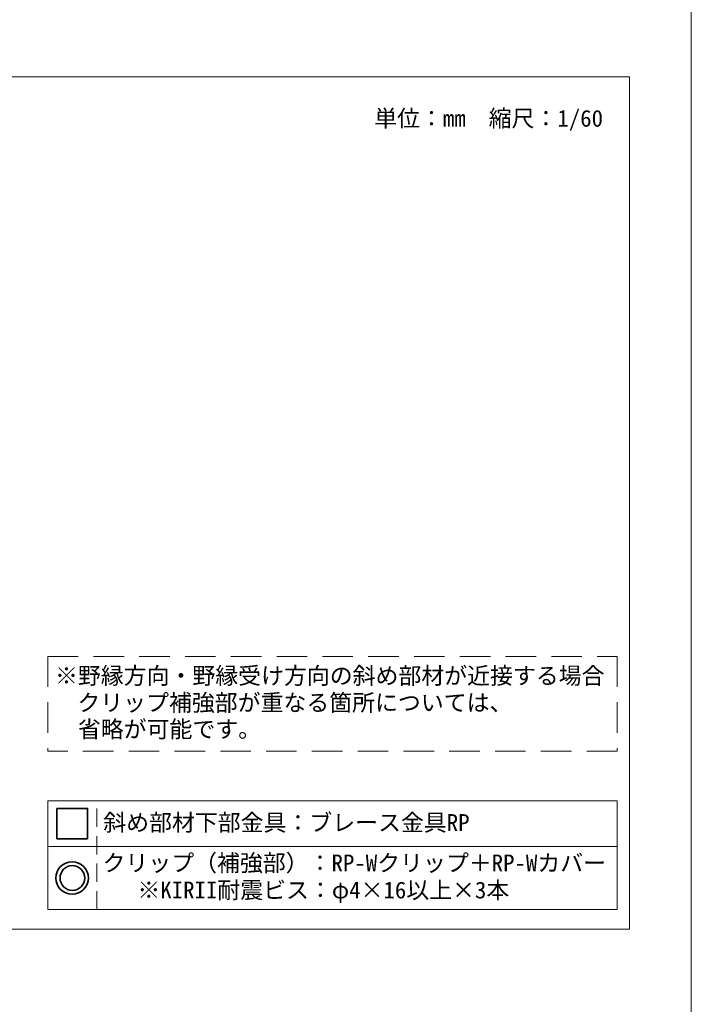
# Model space of a CAD drawing. Units: millimetres on the paper, enlarged 40 times, with parts at other scales. Extents: x -7800 to 7800, y -5578 to 5485.
# Drawn here: x 6040 to 7800, y 13 to 2591 of the extents above; entities that cross this region are included whole.
import ezdxf
from ezdxf.enums import TextEntityAlignment as Align

# ---------------------------------------------------------------- set-up
doc = ezdxf.new("R2010")
doc.units = ezdxf.units.MM
doc.header["$LTSCALE"] = 40
doc.linetypes.add('DASHED1', pattern=[1.8, 1.2, -0.6])
doc.linetypes.add('DASHED2', pattern=[3, 2, -1])
for name, color, linetype, lineweight in [('5-6_文字', 7, 'Continuous', 18), ('5-7_金具', 6, 'Continuous', 35), ('F-2_太線１', 3, 'Continuous', 18)]:
    doc.layers.add(name, color=color, linetype=linetype, lineweight=lineweight)
doc.styles.add('ＭＳ ゴシック', font='')
doc.styles.get('ＭＳ ゴシック').set_extended_font_data('MS Gothic')

msp = doc.modelspace()

# ---------------------------------------------------------------- linework, layer by layer
at = {"layer": '5-6_文字', "linetype": 'DASHED2'}
for p, q in [((6113.42, 923.65), (6113.42, 675.74)), ((6113.42, 923.65), (7605.79, 923.65)), ((7605.79, 923.65), (7605.79, 675.74)), ((7605.79, 675.74), (6113.42, 675.74))]:
    msp.add_line(p, q, dxfattribs=at)
at = {"layer": '5-6_文字'}
for p, q in [((6113.42, 260.96), (6113.42, 545.72)), ((7605.79, 545.72), (6113.42, 545.72)), ((7605.79, 260.96), (7605.79, 545.72)), ((7605.79, 425.66), (6113.42, 425.66)), ((7605.79, 260.96), (6113.42, 260.96))]:
    msp.add_line(p, q, dxfattribs=at)
at = {"layer": '5-6_文字', "linetype": 'DASHED1'}
msp.add_line((6242.07, 260.96), (6242.07, 545.72), dxfattribs=at)
at = {"layer": '5-7_金具'}
for p, q in [((6137.74, 525.69), (6137.74, 445.69)), ((6137.74, 445.69), (6217.74, 445.69))]:
    msp.add_line(p, q, dxfattribs=at)
msp.add_lwpolyline([(6217.74, 445.69), (6217.74, 525.69), (6137.74, 525.69)], dxfattribs=at)
for centre, radius in [((6177.38, 343.31), 42.53), ((6178.11, 343.31), 32.35)]:
    msp.add_circle(centre, radius, dxfattribs=at)
at = {"layer": 'F-2_太線１'}
for p, q in [((7800, 5485.15), (7800, -5514.85)), ((78.17, 2442.06), (7638.17, 2442.06)), ((7638.17, 2442.06), (7638.17, 209.07))]:
    msp.add_line(p, q, dxfattribs=at)
msp.add_lwpolyline([(78.17, 2442.06), (78.17, 209.07), (7638.17, 209.07)], dxfattribs=at)

# ---------------------------------------------------------------- texts
at = {"layer": '5-6_文字', "style": 'ＭＳ ゴシック'}
for s, p in [('単位：mm\u3000縮尺：1/60', (6969.09, 2297.8)), ('※野縁方向・野縁受け方向の斜め部材が近接する場合', (6132.49, 838.08)), ('\u3000クリップ補強部が重なる箇所については、', (6131.16, 767.47)), ('\u3000省略が可能です。', (6132.49, 698.05)), ('\u3000斜め部材下部金具：ブレース金具RP', (6199.08, 453.38)), ('\u3000クリップ（補強部）：RP-Wクリップ＋RP-Wカバー', (6197.08, 347.64)), ('\u3000\u3000 ※KIRII耐震ビス：φ4×16以上×3本', (6198.42, 276.67))]:
    msp.add_text(s, height=43.99, dxfattribs=at).set_placement(p, align=Align.BOTTOM_LEFT)

doc.saveas('drawing.dxf')
